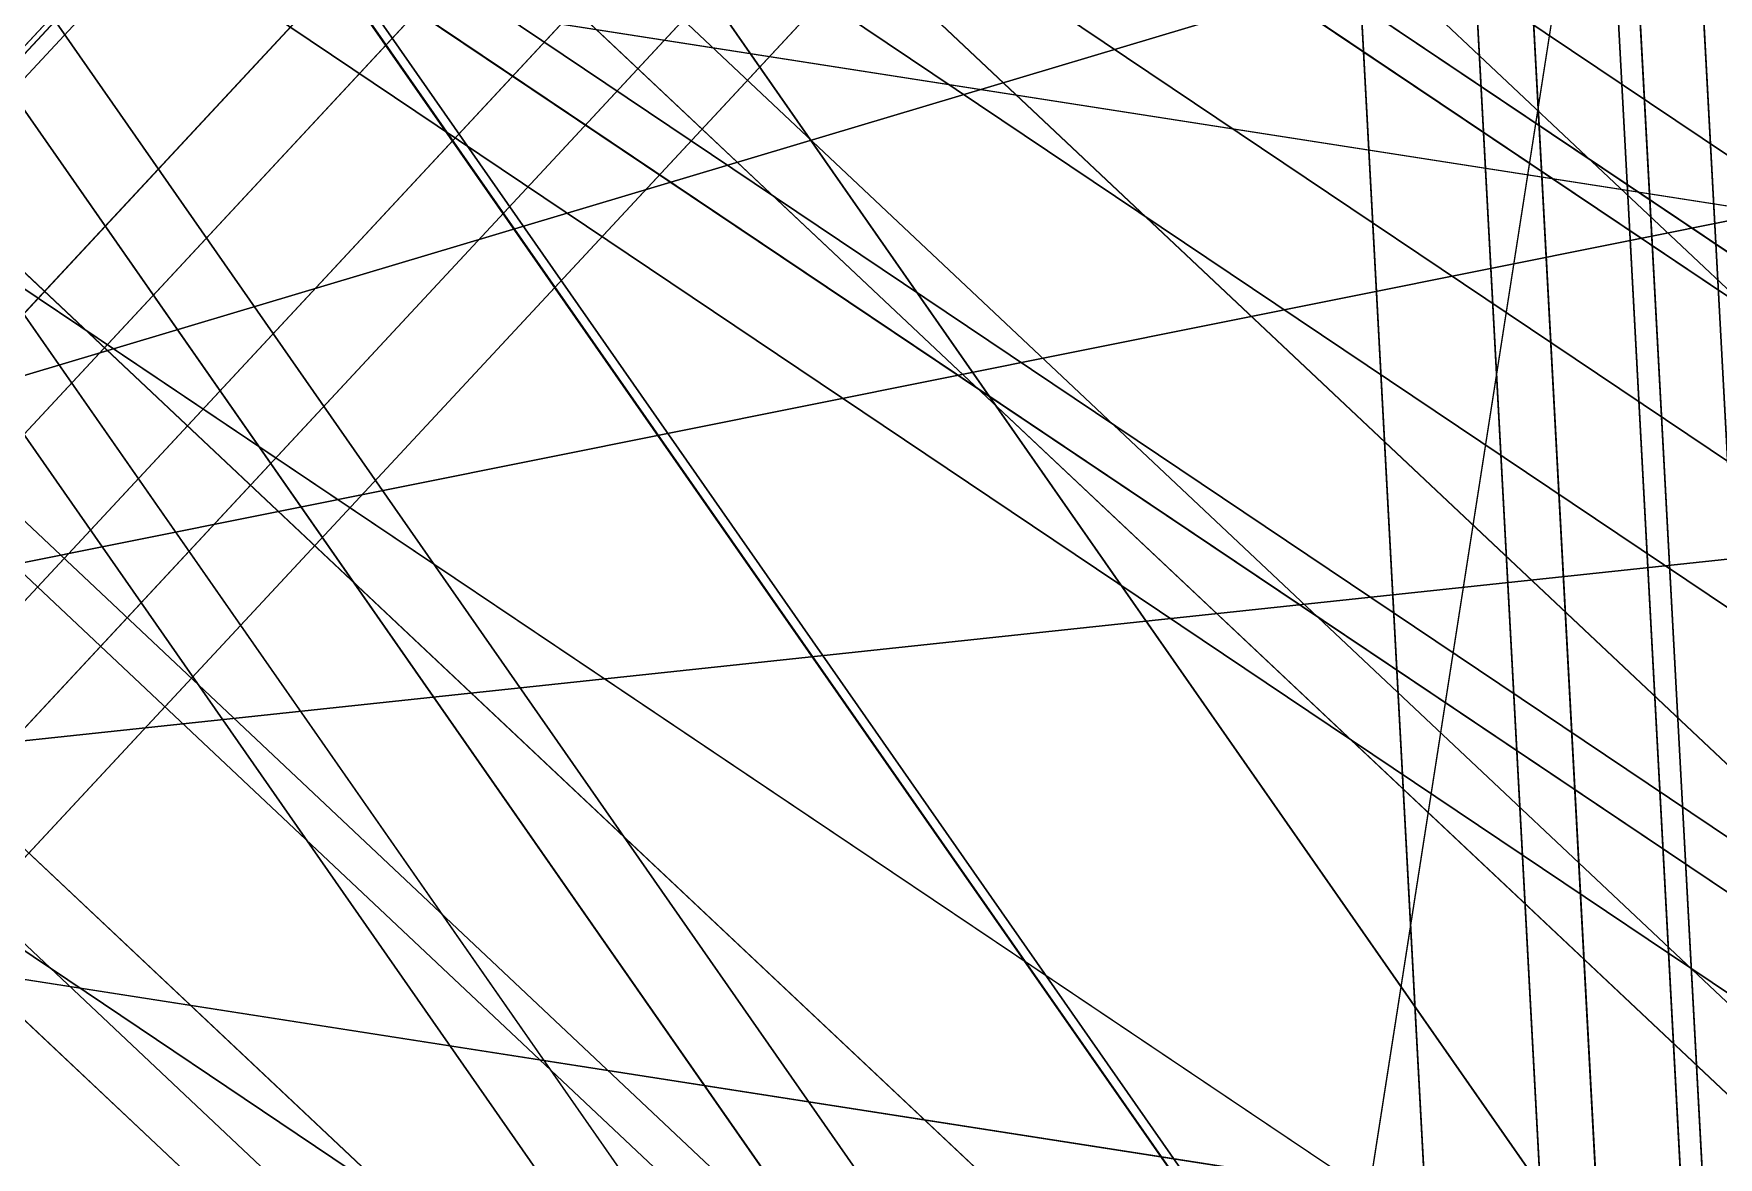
# Model space of a CAD drawing. Header units: metres. Extents: x 503497 to 504361, y 6966567 to 6966857.
# Drawn here: x 504163.48 to 504169.52, y 6966689.31 to 6966693.34 of the extents above; entities that cross this region are included whole.
import ezdxf

# ---------------------------------------------------------------- set-up
doc = ezdxf.new("R2010")
doc.units = ezdxf.units.M

msp = doc.modelspace()

# ---------------------------------------------------------------- linework, layer by layer
at = {"layer": 'SHADOW_APPROVED_20260111T072000'}
msp.add_lwpolyline([(504169.4593, 6966696.8594), (504167.3244, 6966683.1734), (504094.1506, 6966698.0774), (504096.2855, 6966711.7634), (504169.4593, 6966696.8594)], close=True, dxfattribs=at)
msp.add_lwpolyline([(504152.9477, 6966710.2148), (504167.8718, 6966707.8869), (504167.5638, 6966705.9126), (504170.7929, 6966705.4089), (504170.0047, 6966700.3561), (504169.7774, 6966699.9974), (504169.5259, 6966699.8139), (504168.8949, 6966699.7238), (504168.6104, 6966697.9001), (504168.9205, 6966697.8003), (504169.2405, 6966697.5447), (504169.4022, 6966697.2624), (504169.4593, 6966696.8594), (504167.3244, 6966683.1734), (504124.6436, 6966689.8311)], dxfattribs=at)
at = {"layer": 'SHADOW_APPROVED_20260114T072400'}
msp.add_lwpolyline([(504169.4593, 6966696.8594), (504167.3244, 6966683.1734), (504095.316, 6966696.8121), (504097.4509, 6966710.4981), (504169.4593, 6966696.8594)], close=True, dxfattribs=at)
msp.add_lwpolyline([(504152.9477, 6966710.2148), (504167.8718, 6966707.8869), (504167.5638, 6966705.9126), (504170.7929, 6966705.4089), (504170.0047, 6966700.3561), (504169.7774, 6966699.9974), (504169.5259, 6966699.8139), (504168.8949, 6966699.7238), (504168.6104, 6966697.9001), (504168.9205, 6966697.8003), (504169.2405, 6966697.5447), (504169.4022, 6966697.2624), (504169.4593, 6966696.8594), (504167.3244, 6966683.1734), (504124.6436, 6966689.8311)], dxfattribs=at)
at = {"layer": 'SHADOW_APPROVED_20260122T071500'}
msp.add_lwpolyline([(504169.4593, 6966696.8594), (504167.3244, 6966683.1734), (504084.7579, 6966697.9415), (504086.8928, 6966711.6275), (504169.4593, 6966696.8594)], close=True, dxfattribs=at)
msp.add_lwpolyline([(504152.9477, 6966710.2148), (504167.8718, 6966707.8869), (504167.5638, 6966705.9126), (504170.7929, 6966705.4089), (504170.0047, 6966700.3561), (504169.7774, 6966699.9974), (504169.5259, 6966699.8139), (504168.8949, 6966699.7238), (504168.6104, 6966697.9001), (504168.9205, 6966697.8003), (504169.2405, 6966697.5447), (504169.4022, 6966697.2624), (504169.4593, 6966696.8594), (504167.3244, 6966683.1734), (504124.6436, 6966689.8311)], dxfattribs=at)
at = {"layer": 'SHADOW_APPROVED_20260124T072500'}
msp.add_lwpolyline([(504152.9477, 6966710.2148), (504167.8718, 6966707.8869), (504167.5638, 6966705.9126), (504170.7929, 6966705.4089), (504170.0047, 6966700.3561), (504169.7774, 6966699.9974), (504169.5259, 6966699.8139), (504168.8949, 6966699.7238), (504168.6104, 6966697.9001), (504168.9205, 6966697.8003), (504169.2405, 6966697.5447), (504169.4022, 6966697.2624), (504169.4593, 6966696.8594), (504167.3244, 6966683.1734), (504124.6436, 6966689.8311)], dxfattribs=at)
msp.add_lwpolyline([(504169.4593, 6966696.8594), (504167.3244, 6966683.1734), (504091.0813, 6966694.8884), (504093.2162, 6966708.5744), (504169.4593, 6966696.8594)], close=True, dxfattribs=at)
at = {"layer": 'SHADOW_APPROVED_20260126T071100'}
msp.add_lwpolyline([(504169.4593, 6966696.8594), (504167.3244, 6966683.1734), (504078.8993, 6966698.2192), (504081.0342, 6966711.9052), (504169.4593, 6966696.8594)], close=True, dxfattribs=at)
msp.add_lwpolyline([(504152.9477, 6966710.2148), (504167.8718, 6966707.8869), (504167.5638, 6966705.9126), (504170.7929, 6966705.4089), (504170.0047, 6966700.3561), (504169.7774, 6966699.9974), (504169.5259, 6966699.8139), (504168.8949, 6966699.7238), (504168.6104, 6966697.9001), (504168.9205, 6966697.8003), (504169.2405, 6966697.5447), (504169.4022, 6966697.2624), (504169.4593, 6966696.8594), (504167.3244, 6966683.1734), (504124.6436, 6966689.8311)], dxfattribs=at)
at = {"layer": 'SHADOW_APPROVED_20260127T071900'}
msp.add_lwpolyline([(504152.9477, 6966710.2148), (504167.8718, 6966707.8869), (504167.5638, 6966705.9126), (504170.7929, 6966705.4089), (504170.0047, 6966700.3561), (504169.7774, 6966699.9974), (504169.5259, 6966699.8139), (504168.8949, 6966699.7238), (504168.6104, 6966697.9001), (504168.9205, 6966697.8003), (504169.2405, 6966697.5447), (504169.4022, 6966697.2624), (504169.4593, 6966696.8594), (504167.3244, 6966683.1734), (504124.6436, 6966689.8311)], dxfattribs=at)
msp.add_lwpolyline([(504169.4593, 6966696.8594), (504167.3244, 6966683.1734), (504084.9815, 6966695.666), (504087.1164, 6966709.352), (504169.4593, 6966696.8594)], close=True, dxfattribs=at)
at = {"layer": 'SHADOW_APPROVED_20260129T071100'}
msp.add_lwpolyline([(504169.4593, 6966696.8594), (504167.3244, 6966683.1734), (504076.8787, 6966697.3922), (504079.0136, 6966711.0782), (504169.4593, 6966696.8594)], close=True, dxfattribs=at)
msp.add_lwpolyline([(504152.9477, 6966710.2148), (504167.8718, 6966707.8869), (504167.5638, 6966705.9126), (504170.7929, 6966705.4089), (504170.0047, 6966700.3561), (504169.7774, 6966699.9974), (504169.5259, 6966699.8139), (504168.8949, 6966699.7238), (504168.6104, 6966697.9001), (504168.9205, 6966697.8003), (504169.2405, 6966697.5447), (504169.4022, 6966697.2624), (504169.4593, 6966696.8594), (504167.3244, 6966683.1734), (504124.6436, 6966689.8311)], dxfattribs=at)
at = {"layer": 'SHADOW_APPROVED_20260130T071100'}
msp.add_lwpolyline([(504169.4593, 6966696.8594), (504167.3244, 6966683.1734), (504076.1925, 6966697.0876), (504078.3274, 6966710.7736), (504169.4593, 6966696.8594)], close=True, dxfattribs=at)
msp.add_lwpolyline([(504152.9477, 6966710.2148), (504167.8718, 6966707.8869), (504167.5638, 6966705.9126), (504170.7929, 6966705.4089), (504170.0047, 6966700.3561), (504169.7774, 6966699.9974), (504169.5259, 6966699.8139), (504168.8949, 6966699.7238), (504168.6104, 6966697.9001), (504168.9205, 6966697.8003), (504169.2405, 6966697.5447), (504169.4022, 6966697.2624), (504169.4593, 6966696.8594), (504167.3244, 6966683.1734), (504124.6436, 6966689.8311)], dxfattribs=at)
at = {"layer": 'SHADOW_APPROVED_20260203T070000'}
msp.add_lwpolyline([(504169.4593, 6966696.8594), (504167.3244, 6966683.1734), (504061.3002, 6966699.4748), (504063.4351, 6966713.1608), (504169.4593, 6966696.8594)], close=True, dxfattribs=at)
msp.add_lwpolyline([(504152.9477, 6966710.2148), (504167.8718, 6966707.8869), (504167.5638, 6966705.9126), (504170.7929, 6966705.4089), (504170.0047, 6966700.3561), (504169.7774, 6966699.9974), (504169.5259, 6966699.8139), (504168.8949, 6966699.7238), (504168.6104, 6966697.9001), (504168.9205, 6966697.8003), (504169.2405, 6966697.5447), (504169.4022, 6966697.2624), (504169.4593, 6966696.8594), (504167.3244, 6966683.1734), (504124.6436, 6966689.8311)], dxfattribs=at)
at = {"layer": 'SHADOW_APPROVED_20260314T074000'}
msp.add_lwpolyline([(504152.9477, 6966710.2148), (504167.8718, 6966707.8869), (504167.5638, 6966705.9126), (504170.7929, 6966705.4089), (504170.0047, 6966700.3561), (504169.7774, 6966699.9974), (504169.5259, 6966699.8139), (504168.8949, 6966699.7238), (504168.6104, 6966697.9001), (504168.9205, 6966697.8003), (504169.2405, 6966697.5447), (504169.4022, 6966697.2624), (504169.4593, 6966696.8594), (504167.3244, 6966683.1734), (504124.6436, 6966689.8311)], dxfattribs=at)
msp.add_lwpolyline([(504169.4593, 6966696.8594), (504167.3244, 6966683.1734), (504079.5699, 6966667.717), (504081.7048, 6966681.403), (504169.4593, 6966696.8594)], close=True, dxfattribs=at)
at = {"layer": 'SHADOW_APPROVED_20260426T070000'}
msp.add_lwpolyline([(504152.9477, 6966710.2148), (504167.8718, 6966707.8869), (504167.5638, 6966705.9126), (504170.7929, 6966705.4089), (504170.0047, 6966700.3561), (504169.7774, 6966699.9974), (504169.5259, 6966699.8139), (504168.8949, 6966699.7238), (504168.6104, 6966697.9001), (504168.9205, 6966697.8003), (504169.2405, 6966697.5447), (504169.4022, 6966697.2624), (504169.4593, 6966696.8594), (504167.3244, 6966683.1734), (504124.6436, 6966689.8311)], dxfattribs=at)
msp.add_lwpolyline([(504169.4593, 6966696.8594), (504167.3244, 6966683.1734), (503950.1968, 6966601.1116), (503952.3317, 6966614.7976), (504169.4593, 6966696.8594)], close=True, dxfattribs=at)
at = {"layer": 'SHADOW_APPROVED_20260621T090000'}
msp.add_lwpolyline([(504152.9477, 6966710.2148), (504167.8718, 6966707.8869), (504167.5638, 6966705.9126), (504170.7929, 6966705.4089), (504170.0047, 6966700.3561), (504169.7774, 6966699.9974), (504169.5259, 6966699.8139), (504168.8949, 6966699.7238), (504168.6104, 6966697.9001), (504168.9205, 6966697.8003), (504169.2405, 6966697.5447), (504169.4022, 6966697.2624), (504169.4593, 6966696.8594), (504167.3244, 6966683.1734), (504124.6436, 6966689.8311)], dxfattribs=at)
for points in [[(504170.7929, 6966705.4089), (504170.0047, 6966700.3561), (504111.4884, 6966637.4245), (504112.2766, 6966642.4773), (504170.7929, 6966705.4089)], [(504170.0047, 6966700.3561), (504169.7774, 6966699.9974), (504111.2611, 6966637.0658), (504111.4884, 6966637.4245), (504170.0047, 6966700.3561)], [(504169.7774, 6966699.9974), (504169.5259, 6966699.8139), (504111.0096, 6966636.8823), (504111.2611, 6966637.0658), (504169.7774, 6966699.9974)], [(504169.5259, 6966699.8139), (504168.8949, 6966699.7238), (504110.3786, 6966636.7922), (504111.0096, 6966636.8823), (504169.5259, 6966699.8139)], [(504168.8949, 6966699.7238), (504168.6104, 6966697.9001), (504110.0941, 6966634.9685), (504110.3786, 6966636.7922), (504168.8949, 6966699.7238)], [(504168.6104, 6966697.9001), (504168.9205, 6966697.8003), (504110.4042, 6966634.8687), (504110.0941, 6966634.9685), (504168.6104, 6966697.9001)], [(504168.9205, 6966697.8003), (504169.2405, 6966697.5447), (504110.7242, 6966634.6131), (504110.4042, 6966634.8687), (504168.9205, 6966697.8003)], [(504169.2405, 6966697.5447), (504169.4022, 6966697.2624), (504110.8859, 6966634.3308), (504110.7242, 6966634.6131), (504169.2405, 6966697.5447)], [(504169.4022, 6966697.2624), (504169.4593, 6966696.8594), (504110.943, 6966633.9278), (504110.8859, 6966634.3308), (504169.4022, 6966697.2624)], [(504169.4593, 6966696.8594), (504167.3244, 6966683.1734), (504108.8081, 6966620.2418), (504110.943, 6966633.9278), (504169.4593, 6966696.8594)]]:
    msp.add_lwpolyline(points, close=True, dxfattribs=at)
at = {"layer": 'SHADOW_APPROVED_20260621T120000'}
msp.add_lwpolyline([(504152.9477, 6966710.2148), (504167.8718, 6966707.8869), (504167.5638, 6966705.9126), (504170.7929, 6966705.4089), (504170.0047, 6966700.3561), (504169.7774, 6966699.9974), (504169.5259, 6966699.8139), (504168.8949, 6966699.7238), (504168.6104, 6966697.9001), (504168.9205, 6966697.8003), (504169.2405, 6966697.5447), (504169.4022, 6966697.2624), (504169.4593, 6966696.8594), (504167.3244, 6966683.1734), (504124.6436, 6966689.8311)], dxfattribs=at)
for points in [[(504152.9477, 6966710.2148), (504167.8718, 6966707.8869), (504170.4928, 6966659.2141), (504155.5687, 6966661.542), (504152.9477, 6966710.2148)], [(504167.8718, 6966707.8869), (504167.5638, 6966705.9126), (504170.1848, 6966657.2398), (504170.4928, 6966659.2141), (504167.8718, 6966707.8869)], [(504167.5638, 6966705.9126), (504170.7929, 6966705.4089), (504173.4139, 6966656.7361), (504170.1848, 6966657.2398), (504167.5638, 6966705.9126)], [(504169.5259, 6966699.8139), (504168.8949, 6966699.7238), (504171.5159, 6966651.051), (504172.1469, 6966651.1411), (504169.5259, 6966699.8139)], [(504168.8949, 6966699.7238), (504168.6104, 6966697.9001), (504171.2314, 6966649.2273), (504171.5159, 6966651.051), (504168.8949, 6966699.7238)], [(504168.6104, 6966697.9001), (504168.9205, 6966697.8003), (504171.5415, 6966649.1275), (504171.2314, 6966649.2273), (504168.6104, 6966697.9001)], [(504168.9205, 6966697.8003), (504169.2405, 6966697.5447), (504171.8615, 6966648.8719), (504171.5415, 6966649.1275), (504168.9205, 6966697.8003)], [(504169.2405, 6966697.5447), (504169.4022, 6966697.2624), (504172.0232, 6966648.5896), (504171.8615, 6966648.8719), (504169.2405, 6966697.5447)], [(504169.4593, 6966696.8594), (504167.3244, 6966683.1734), (504169.9454, 6966634.5006), (504172.0803, 6966648.1866), (504169.4593, 6966696.8594)]]:
    msp.add_lwpolyline(points, close=True, dxfattribs=at)
at = {"layer": 'SHADOW_APPROVED_20260621T140000'}
for points in [[(504129.6052, 6966740.8657), (504131.954, 6966755.9236), (504174.5011, 6966694.9007), (504172.1523, 6966679.8428), (504129.6052, 6966740.8657)], [(504127.901, 6966729.9403), (504129.6052, 6966740.8657), (504172.1523, 6966679.8428), (504170.4481, 6966668.9174), (504127.901, 6966729.9403)], [(504129.6052, 6966740.8657), (504129.6052, 6966740.8657), (504172.1523, 6966679.8428), (504172.1523, 6966679.8428), (504129.6052, 6966740.8657)], [(504138.446, 6966731.0718), (504138.0232, 6966728.3614), (504180.5703, 6966667.3385), (504180.9931, 6966670.0489), (504138.446, 6966731.0718)], [(504146.7781, 6966729.7721), (504138.446, 6966731.0718), (504180.9931, 6966670.0489), (504189.3252, 6966668.7492), (504146.7781, 6966729.7721)], [(504138.0232, 6966728.3614), (504127.901, 6966729.9403), (504170.4481, 6966668.9174), (504180.5703, 6966667.3385), (504138.0232, 6966728.3614)], [(504144.5661, 6966713.0647), (504153.1826, 6966711.7206), (504192.0923, 6966655.9146), (504183.4758, 6966657.2587), (504144.5661, 6966713.0647)], [(504153.1826, 6966711.7206), (504152.9477, 6966710.2148), (504191.8574, 6966654.4088), (504192.0923, 6966655.9146), (504153.1826, 6966711.7206)], [(504152.9477, 6966710.2148), (504167.8718, 6966707.8869), (504206.7815, 6966652.0809), (504191.8574, 6966654.4088), (504152.9477, 6966710.2148)], [(504143.738, 6966708.6351), (504154.0443, 6966707.0275), (504196.3947, 6966646.2866), (504186.0884, 6966647.8942), (504143.738, 6966708.6351)], [(504154.0443, 6966707.0275), (504153.1492, 6966701.2887), (504195.4996, 6966640.5478), (504196.3947, 6966646.2866), (504154.0443, 6966707.0275)], [(504153.1492, 6966701.2887), (504158.2689, 6966700.4901), (504200.6193, 6966639.7492), (504195.4996, 6966640.5478), (504153.1492, 6966701.2887)], [(504158.2689, 6966700.4901), (504156.6455, 6966690.0834), (504198.9959, 6966629.3425), (504200.6193, 6966639.7492), (504158.2689, 6966700.4901)], [(504169.4593, 6966696.8594), (504167.3244, 6966683.1734), (504206.2341, 6966627.3674), (504208.369, 6966641.0534), (504169.4593, 6966696.8594)]]:
    msp.add_lwpolyline(points, close=True, dxfattribs=at)
msp.add_lwpolyline([(504152.9477, 6966710.2148), (504167.8718, 6966707.8869), (504167.5638, 6966705.9126), (504170.7929, 6966705.4089), (504170.0047, 6966700.3561), (504169.7774, 6966699.9974), (504169.5259, 6966699.8139), (504168.8949, 6966699.7238), (504168.6104, 6966697.9001), (504168.9205, 6966697.8003), (504169.2405, 6966697.5447), (504169.4022, 6966697.2624), (504169.4593, 6966696.8594), (504167.3244, 6966683.1734), (504124.6436, 6966689.8311)], dxfattribs=at)
at = {"layer": 'SHADOW_APPROVED_20260621T150000'}
for points in [[(504127.901, 6966729.9403), (504129.6052, 6966740.8657), (504209.7357, 6966665.4124), (504208.0315, 6966654.487), (504127.901, 6966729.9403)], [(504138.0232, 6966728.3614), (504127.901, 6966729.9403), (504208.0315, 6966654.487), (504218.1537, 6966652.9081), (504138.0232, 6966728.3614)], [(504128.3574, 6966713.6393), (504140.8554, 6966711.6898), (504214.1355, 6966642.687), (504201.6375, 6966644.6365), (504128.3574, 6966713.6393)], [(504144.1851, 6966710.622), (504144.5661, 6966713.0647), (504217.8462, 6966644.0619), (504217.4652, 6966641.6192), (504144.1851, 6966710.622)], [(504144.5661, 6966713.0647), (504153.1826, 6966711.7206), (504226.4627, 6966642.7178), (504217.8462, 6966644.0619), (504144.5661, 6966713.0647)], [(504140.8554, 6966711.6898), (504140.7719, 6966711.1544), (504214.052, 6966642.1516), (504214.1355, 6966642.687), (504140.8554, 6966711.6898)], [(504140.8554, 6966711.6898), (504140.8554, 6966711.6898), (504214.1355, 6966642.687), (504214.1355, 6966642.687), (504140.8554, 6966711.6898)], [(504140.7719, 6966711.1544), (504144.1851, 6966710.622), (504217.4652, 6966641.6192), (504214.052, 6966642.1516), (504140.7719, 6966711.1544)], [(504139.8525, 6966710.4238), (504143.9181, 6966709.7896), (504223.6783, 6966634.685), (504219.6127, 6966635.3192), (504139.8525, 6966710.4238)], [(504143.9181, 6966709.7896), (504143.738, 6966708.6351), (504223.4982, 6966633.5305), (504223.6783, 6966634.685), (504143.9181, 6966709.7896)], [(504143.738, 6966708.6351), (504154.0443, 6966707.0275), (504233.8045, 6966631.9229), (504223.4982, 6966633.5305), (504143.738, 6966708.6351)], [(504154.0443, 6966707.0275), (504153.1492, 6966701.2887), (504232.9094, 6966626.1841), (504233.8045, 6966631.9229), (504154.0443, 6966707.0275)], [(504153.1492, 6966701.2887), (504158.2689, 6966700.4901), (504238.0291, 6966625.3855), (504232.9094, 6966626.1841), (504153.1492, 6966701.2887)], [(504158.2689, 6966700.4901), (504156.6455, 6966690.0834), (504236.4057, 6966614.9788), (504238.0291, 6966625.3855), (504158.2689, 6966700.4901)], [(504169.4593, 6966696.8594), (504167.3244, 6966683.1734), (504240.6045, 6966614.1706), (504242.7394, 6966627.8566), (504169.4593, 6966696.8594)]]:
    msp.add_lwpolyline(points, close=True, dxfattribs=at)
msp.add_lwpolyline([(504152.9477, 6966710.2148), (504167.8718, 6966707.8869), (504167.5638, 6966705.9126), (504170.7929, 6966705.4089), (504170.0047, 6966700.3561), (504169.7774, 6966699.9974), (504169.5259, 6966699.8139), (504168.8949, 6966699.7238), (504168.6104, 6966697.9001), (504168.9205, 6966697.8003), (504169.2405, 6966697.5447), (504169.4022, 6966697.2624), (504169.4593, 6966696.8594), (504167.3244, 6966683.1734), (504124.6436, 6966689.8311)], dxfattribs=at)
at = {"layer": 'SHADOW_APPROVED_20260621T160000'}
for points in [[(504127.8093, 6966710.1258), (504128.3574, 6966713.6393), (504296.6136, 6966600.5395), (504296.0655, 6966597.026), (504127.8093, 6966710.1258)], [(504128.3574, 6966713.6393), (504140.8554, 6966711.6898), (504309.1116, 6966598.59), (504296.6136, 6966600.5395), (504128.3574, 6966713.6393)], [(504140.8554, 6966711.6898), (504140.7719, 6966711.1544), (504309.0281, 6966598.0546), (504309.1116, 6966598.59), (504140.8554, 6966711.6898)], [(504140.8554, 6966711.6898), (504140.8554, 6966711.6898), (504309.1116, 6966598.59), (504309.1116, 6966598.59), (504140.8554, 6966711.6898)], [(504140.7719, 6966711.1544), (504144.1851, 6966710.622), (504312.4413, 6966597.5222), (504309.0281, 6966598.0546), (504140.7719, 6966711.1544)], [(504137.1539, 6966693.1239), (504139.8525, 6966710.4238), (504322.9873, 6966587.3228), (504320.2887, 6966570.0229), (504137.1539, 6966693.1239)], [(504139.8525, 6966710.4238), (504143.9181, 6966709.7896), (504327.0529, 6966586.6886), (504322.9873, 6966587.3228), (504139.8525, 6966710.4238)], [(504139.8525, 6966710.4238), (504139.8525, 6966710.4238), (504322.9873, 6966587.3228), (504322.9873, 6966587.3228), (504139.8525, 6966710.4238)], [(504143.9181, 6966709.7896), (504143.738, 6966708.6351), (504326.8728, 6966585.5341), (504327.0529, 6966586.6886), (504143.9181, 6966709.7896)], [(504143.738, 6966708.6351), (504154.0443, 6966707.0275), (504337.1791, 6966583.9265), (504326.8728, 6966585.5341), (504143.738, 6966708.6351)], [(504154.0443, 6966707.0275), (504153.1492, 6966701.2887), (504336.284, 6966578.1877), (504337.1791, 6966583.9265), (504154.0443, 6966707.0275)], [(504142.7149, 6966706.3611), (504141.9137, 6966701.2247), (504329.7247, 6966574.9804), (504330.5259, 6966580.1168), (504142.7149, 6966706.3611)], [(504145.7767, 6966705.8835), (504142.7149, 6966706.3611), (504330.5259, 6966580.1168), (504333.5877, 6966579.6392), (504145.7767, 6966705.8835)], [(504142.7149, 6966706.3611), (504142.7149, 6966706.3611), (504330.5259, 6966580.1168), (504330.5259, 6966580.1168), (504142.7149, 6966706.3611)], [(504144.9755, 6966700.7471), (504145.7767, 6966705.8835), (504333.5877, 6966579.6392), (504332.7865, 6966574.5028), (504144.9755, 6966700.7471)], [(504153.1492, 6966701.2887), (504158.2689, 6966700.4901), (504341.4037, 6966577.3891), (504336.284, 6966578.1877), (504153.1492, 6966701.2887)], [(504158.2689, 6966700.4901), (504156.6455, 6966690.0834), (504339.7803, 6966566.9824), (504341.4037, 6966577.3891), (504158.2689, 6966700.4901)], [(504169.4593, 6966696.8594), (504167.3244, 6966683.1734), (504335.5806, 6966570.0736), (504337.7155, 6966583.7596), (504169.4593, 6966696.8594)]]:
    msp.add_lwpolyline(points, close=True, dxfattribs=at)
msp.add_lwpolyline([(504152.9477, 6966710.2148), (504167.8718, 6966707.8869), (504167.5638, 6966705.9126), (504170.7929, 6966705.4089), (504170.0047, 6966700.3561), (504169.7774, 6966699.9974), (504169.5259, 6966699.8139), (504168.8949, 6966699.7238), (504168.6104, 6966697.9001), (504168.9205, 6966697.8003), (504169.2405, 6966697.5447), (504169.4022, 6966697.2624), (504169.4593, 6966696.8594), (504167.3244, 6966683.1734), (504124.6436, 6966689.8311)], dxfattribs=at)
at = {"layer": 'SHADOW_APPROVED_20261019T053000'}
msp.add_lwpolyline([(504169.4593, 6966696.8594), (504167.3244, 6966683.1734), (503590.5687, 6966775.3062), (503592.7036, 6966788.9922), (504169.4593, 6966696.8594)], close=True, dxfattribs=at)
msp.add_lwpolyline([(504152.9477, 6966710.2148), (504167.8718, 6966707.8869), (504167.5638, 6966705.9126), (504170.7929, 6966705.4089), (504170.0047, 6966700.3561), (504169.7774, 6966699.9974), (504169.5259, 6966699.8139), (504168.8949, 6966699.7238), (504168.6104, 6966697.9001), (504168.9205, 6966697.8003), (504169.2405, 6966697.5447), (504169.4022, 6966697.2624), (504169.4593, 6966696.8594), (504167.3244, 6966683.1734), (504124.6436, 6966689.8311)], dxfattribs=at)
at = {"layer": 'SHADOW_APPROVED_20261112T063500'}
msp.add_lwpolyline([(504169.4593, 6966696.8594), (504167.3244, 6966683.1734), (504069.0461, 6966699.1276), (504071.181, 6966712.8136), (504169.4593, 6966696.8594)], close=True, dxfattribs=at)
msp.add_lwpolyline([(504152.9477, 6966710.2148), (504167.8718, 6966707.8869), (504167.5638, 6966705.9126), (504170.7929, 6966705.4089), (504170.0047, 6966700.3561), (504169.7774, 6966699.9974), (504169.5259, 6966699.8139), (504168.8949, 6966699.7238), (504168.6104, 6966697.9001), (504168.9205, 6966697.8003), (504169.2405, 6966697.5447), (504169.4022, 6966697.2624), (504169.4593, 6966696.8594), (504167.3244, 6966683.1734), (504124.6436, 6966689.8311)], dxfattribs=at)
at = {"layer": 'SHADOW_APPROVED_20261113T063500'}
msp.add_lwpolyline([(504169.4593, 6966696.8594), (504167.3244, 6966683.1734), (504069.5143, 6966699.5431), (504071.6492, 6966713.2291), (504169.4593, 6966696.8594)], close=True, dxfattribs=at)
msp.add_lwpolyline([(504152.9477, 6966710.2148), (504167.8718, 6966707.8869), (504167.5638, 6966705.9126), (504170.7929, 6966705.4089), (504170.0047, 6966700.3561), (504169.7774, 6966699.9974), (504169.5259, 6966699.8139), (504168.8949, 6966699.7238), (504168.6104, 6966697.9001), (504168.9205, 6966697.8003), (504169.2405, 6966697.5447), (504169.4022, 6966697.2624), (504169.4593, 6966696.8594), (504167.3244, 6966683.1734), (504124.6436, 6966689.8311)], dxfattribs=at)
at = {"layer": 'SHADOW_APPROVED_20261122T065200'}
msp.add_lwpolyline([(504169.4593, 6966696.8594), (504167.3244, 6966683.1734), (504087.1603, 6966697.6242), (504089.2952, 6966711.3102), (504169.4593, 6966696.8594)], close=True, dxfattribs=at)
msp.add_lwpolyline([(504152.9477, 6966710.2148), (504167.8718, 6966707.8869), (504167.5638, 6966705.9126), (504170.7929, 6966705.4089), (504170.0047, 6966700.3561), (504169.7774, 6966699.9974), (504169.5259, 6966699.8139), (504168.8949, 6966699.7238), (504168.6104, 6966697.9001), (504168.9205, 6966697.8003), (504169.2405, 6966697.5447), (504169.4022, 6966697.2624), (504169.4593, 6966696.8594), (504167.3244, 6966683.1734), (504124.6436, 6966689.8311)], dxfattribs=at)
at = {"layer": 'SHADOW_APPROVED_20261123T070300'}
msp.add_lwpolyline([(504152.9477, 6966710.2148), (504167.8718, 6966707.8869), (504167.5638, 6966705.9126), (504170.7929, 6966705.4089), (504170.0047, 6966700.3561), (504169.7774, 6966699.9974), (504169.5259, 6966699.8139), (504168.8949, 6966699.7238), (504168.6104, 6966697.9001), (504168.9205, 6966697.8003), (504169.2405, 6966697.5447), (504169.4022, 6966697.2624), (504169.4593, 6966696.8594), (504167.3244, 6966683.1734), (504124.6436, 6966689.8311)], dxfattribs=at)
msp.add_lwpolyline([(504169.4593, 6966696.8594), (504167.3244, 6966683.1734), (504094.9275, 6966695.1799), (504097.0624, 6966708.8659), (504169.4593, 6966696.8594)], close=True, dxfattribs=at)
at = {"layer": 'SHADOW_APPROVED_20261221T090000'}
msp.add_lwpolyline([(504152.9477, 6966710.2148), (504167.8718, 6966707.8869), (504167.5638, 6966705.9126), (504170.7929, 6966705.4089), (504170.0047, 6966700.3561), (504169.7774, 6966699.9974), (504169.5259, 6966699.8139), (504168.8949, 6966699.7238), (504168.6104, 6966697.9001), (504168.9205, 6966697.8003), (504169.2405, 6966697.5447), (504169.4022, 6966697.2624), (504169.4593, 6966696.8594), (504167.3244, 6966683.1734), (504124.6436, 6966689.8311)], dxfattribs=at)
msp.add_lwpolyline([(504169.4593, 6966696.8594), (504167.3244, 6966683.1734), (504137.0697, 6966684.9728), (504139.2046, 6966698.6588), (504169.4593, 6966696.8594)], close=True, dxfattribs=at)
at = {"layer": 'SHADOW_APPROVED_20261221T120000'}
msp.add_lwpolyline([(504152.9477, 6966710.2148), (504167.8718, 6966707.8869), (504167.5638, 6966705.9126), (504170.7929, 6966705.4089), (504170.0047, 6966700.3561), (504169.7774, 6966699.9974), (504169.5259, 6966699.8139), (504168.8949, 6966699.7238), (504168.6104, 6966697.9001), (504168.9205, 6966697.8003), (504169.2405, 6966697.5447), (504169.4022, 6966697.2624), (504169.4593, 6966696.8594), (504167.3244, 6966683.1734), (504124.6436, 6966689.8311)], dxfattribs=at)
msp.add_lwpolyline([(504169.4593, 6966696.8594), (504167.3244, 6966683.1734), (504169.5969, 6966680.4426), (504171.7318, 6966694.1286), (504169.4593, 6966696.8594)], close=True, dxfattribs=at)
at = {"layer": 'SHADOW_APPROVED_20261221T150000'}
for points in [[(504205.0183, 6966687.1937), (504162.3375, 6966693.8514), (504163.3162, 6966700.1255), (504160.4552, 6966700.5718), (504161.0894, 6966704.6374), (504161.3674, 6966705.211), (504161.878, 6966705.6284), (504162.3804, 6966705.7728), (504164.1618, 6966705.5464), (504164.3288, 6966706.6171), (504163.5503, 6966706.79), (504163.1157, 6966707.0806), (504162.7564, 6966707.6336), (504162.6622, 6966708.1282), (504163.6293, 6966714.4384), (504165.5032, 6966714.1461), (504166.0513, 6966717.6596), (504178.5493, 6966715.7101), (504178.5493, 6966715.7101), (504178.4658, 6966715.1747), (504181.879, 6966714.6423)], [(504152.9477, 6966710.2148), (504167.8718, 6966707.8869), (504167.5638, 6966705.9126), (504170.7929, 6966705.4089), (504170.0047, 6966700.3561), (504169.7774, 6966699.9974), (504169.5259, 6966699.8139), (504168.8949, 6966699.7238), (504168.6104, 6966697.9001), (504168.9205, 6966697.8003), (504169.2405, 6966697.5447), (504169.4022, 6966697.2624), (504169.4593, 6966696.8594), (504167.3244, 6966683.1734), (504124.6436, 6966689.8311)]]:
    msp.add_lwpolyline(points, dxfattribs=at)
for points in [[(504158.2689, 6966700.4901), (504156.6455, 6966690.0834), (504197.6726, 6966694.4592), (504199.296, 6966704.8659), (504158.2689, 6966700.4901)], [(504169.4593, 6966696.8594), (504167.3244, 6966683.1734), (504205.0183, 6966687.1937), (504207.1532, 6966700.8797), (504169.4593, 6966696.8594)], [(504156.6455, 6966690.0834), (504137.1539, 6966693.1239), (504178.181, 6966697.4997), (504197.6726, 6966694.4592), (504156.6455, 6966690.0834)], [(504167.3244, 6966683.1734), (504124.6436, 6966689.8311), (504162.3375, 6966693.8514), (504205.0183, 6966687.1937), (504167.3244, 6966683.1734)]]:
    msp.add_lwpolyline(points, close=True, dxfattribs=at)
at = {"layer": 'SHADOW_APPROVED_20261221T160000'}
for points in [[(504158.2689, 6966700.4901), (504156.6455, 6966690.0834), (504221.4742, 6966703.0921), (504223.0976, 6966713.4988), (504158.2689, 6966700.4901)], [(504169.4593, 6966696.8594), (504167.3244, 6966683.1734), (504226.8862, 6966695.1252), (504229.0211, 6966708.8112), (504169.4593, 6966696.8594)], [(504156.6455, 6966690.0834), (504137.1539, 6966693.1239), (504201.9826, 6966706.1326), (504221.4742, 6966703.0921), (504156.6455, 6966690.0834)]]:
    msp.add_lwpolyline(points, close=True, dxfattribs=at)
msp.add_lwpolyline([(504152.9477, 6966710.2148), (504167.8718, 6966707.8869), (504167.5638, 6966705.9126), (504170.7929, 6966705.4089), (504170.0047, 6966700.3561), (504169.7774, 6966699.9974), (504169.5259, 6966699.8139), (504168.8949, 6966699.7238), (504168.6104, 6966697.9001), (504168.9205, 6966697.8003), (504169.2405, 6966697.5447), (504169.4022, 6966697.2624), (504169.4593, 6966696.8594), (504167.3244, 6966683.1734), (504124.6436, 6966689.8311)], dxfattribs=at)
at = {"layer": 'SHADOW_APPROVED_20261221T170000'}
for points in [[(504158.2689, 6966700.4901), (504156.6455, 6966690.0834), (504268.9712, 6966723.7023), (504270.5946, 6966734.109), (504158.2689, 6966700.4901)], [(504169.4593, 6966696.8594), (504167.3244, 6966683.1734), (504270.5243, 6966714.061), (504272.6592, 6966727.747), (504169.4593, 6966696.8594)], [(504156.6455, 6966690.0834), (504137.1539, 6966693.1239), (504249.4796, 6966726.7428), (504268.9712, 6966723.7023), (504156.6455, 6966690.0834)]]:
    msp.add_lwpolyline(points, close=True, dxfattribs=at)
msp.add_lwpolyline([(504152.9477, 6966710.2148), (504167.8718, 6966707.8869), (504167.5638, 6966705.9126), (504170.7929, 6966705.4089), (504170.0047, 6966700.3561), (504169.7774, 6966699.9974), (504169.5259, 6966699.8139), (504168.8949, 6966699.7238), (504168.6104, 6966697.9001), (504168.9205, 6966697.8003), (504169.2405, 6966697.5447), (504169.4022, 6966697.2624), (504169.4593, 6966696.8594), (504167.3244, 6966683.1734), (504124.6436, 6966689.8311)], dxfattribs=at)
at = {"layer": 'SHADOW_COMPARATOR_RL48_20260111T072000'}
msp.add_lwpolyline([(504152.9477, 6966710.2148), (504167.8718, 6966707.8869), (504167.5638, 6966705.9126), (504170.7929, 6966705.4089), (504170.0047, 6966700.3561), (504169.7774, 6966699.9974), (504169.5259, 6966699.8139), (504168.8949, 6966699.7238), (504168.6104, 6966697.9001), (504168.9205, 6966697.8003), (504169.2405, 6966697.5447), (504169.4022, 6966697.2624), (504169.4593, 6966696.8594), (504167.3244, 6966683.1734), (504124.6436, 6966689.8311)], dxfattribs=at)
msp.add_lwpolyline([(504169.4593, 6966696.8594), (504167.3244, 6966683.1734), (504121.6971, 6966692.4668), (504123.832, 6966706.1528), (504169.4593, 6966696.8594)], close=True, dxfattribs=at)
at = {"layer": 'SHADOW_COMPARATOR_RL48_20260114T072400'}
msp.add_lwpolyline([(504152.9477, 6966710.2148), (504167.8718, 6966707.8869), (504167.5638, 6966705.9126), (504170.7929, 6966705.4089), (504170.0047, 6966700.3561), (504169.7774, 6966699.9974), (504169.5259, 6966699.8139), (504168.8949, 6966699.7238), (504168.6104, 6966697.9001), (504168.9205, 6966697.8003), (504169.2405, 6966697.5447), (504169.4022, 6966697.2624), (504169.4593, 6966696.8594), (504167.3244, 6966683.1734), (504124.6436, 6966689.8311)], dxfattribs=at)
msp.add_lwpolyline([(504169.4593, 6966696.8594), (504167.3244, 6966683.1734), (504122.4238, 6966691.6778), (504124.5587, 6966705.3638), (504169.4593, 6966696.8594)], close=True, dxfattribs=at)
at = {"layer": 'SHADOW_COMPARATOR_RL48_20260122T071500'}
msp.add_lwpolyline([(504152.9477, 6966710.2148), (504167.8718, 6966707.8869), (504167.5638, 6966705.9126), (504170.7929, 6966705.4089), (504170.0047, 6966700.3561), (504169.7774, 6966699.9974), (504169.5259, 6966699.8139), (504168.8949, 6966699.7238), (504168.6104, 6966697.9001), (504168.9205, 6966697.8003), (504169.2405, 6966697.5447), (504169.4022, 6966697.2624), (504169.4593, 6966696.8594), (504167.3244, 6966683.1734), (504124.6436, 6966689.8311)], dxfattribs=at)
msp.add_lwpolyline([(504169.4593, 6966696.8594), (504167.3244, 6966683.1734), (504115.8403, 6966692.382), (504117.9752, 6966706.068), (504169.4593, 6966696.8594)], close=True, dxfattribs=at)
at = {"layer": 'SHADOW_COMPARATOR_RL48_20260124T072500'}
msp.add_lwpolyline([(504152.9477, 6966710.2148), (504167.8718, 6966707.8869), (504167.5638, 6966705.9126), (504170.7929, 6966705.4089), (504170.0047, 6966700.3561), (504169.7774, 6966699.9974), (504169.5259, 6966699.8139), (504168.8949, 6966699.7238), (504168.6104, 6966697.9001), (504168.9205, 6966697.8003), (504169.2405, 6966697.5447), (504169.4022, 6966697.2624), (504169.4593, 6966696.8594), (504167.3244, 6966683.1734), (504124.6436, 6966689.8311)], dxfattribs=at)
msp.add_lwpolyline([(504169.4593, 6966696.8594), (504167.3244, 6966683.1734), (504119.7832, 6966690.4783), (504121.9181, 6966704.1643), (504169.4593, 6966696.8594)], close=True, dxfattribs=at)
at = {"layer": 'SHADOW_COMPARATOR_RL48_20260126T071100'}
msp.add_lwpolyline([(504152.9477, 6966710.2148), (504167.8718, 6966707.8869), (504167.5638, 6966705.9126), (504170.7929, 6966705.4089), (504170.0047, 6966700.3561), (504169.7774, 6966699.9974), (504169.5259, 6966699.8139), (504168.8949, 6966699.7238), (504168.6104, 6966697.9001), (504168.9205, 6966697.8003), (504169.2405, 6966697.5447), (504169.4022, 6966697.2624), (504169.4593, 6966696.8594), (504167.3244, 6966683.1734), (504124.6436, 6966689.8311)], dxfattribs=at)
msp.add_lwpolyline([(504169.4593, 6966696.8594), (504167.3244, 6966683.1734), (504112.1872, 6966692.5552), (504114.3221, 6966706.2412), (504169.4593, 6966696.8594)], close=True, dxfattribs=at)
at = {"layer": 'SHADOW_COMPARATOR_RL48_20260127T071900'}
msp.add_lwpolyline([(504152.9477, 6966710.2148), (504167.8718, 6966707.8869), (504167.5638, 6966705.9126), (504170.7929, 6966705.4089), (504170.0047, 6966700.3561), (504169.7774, 6966699.9974), (504169.5259, 6966699.8139), (504168.8949, 6966699.7238), (504168.6104, 6966697.9001), (504168.9205, 6966697.8003), (504169.2405, 6966697.5447), (504169.4022, 6966697.2624), (504169.4593, 6966696.8594), (504167.3244, 6966683.1734), (504124.6436, 6966689.8311)], dxfattribs=at)
msp.add_lwpolyline([(504169.4593, 6966696.8594), (504167.3244, 6966683.1734), (504115.9797, 6966690.9631), (504118.1146, 6966704.6491), (504169.4593, 6966696.8594)], close=True, dxfattribs=at)
at = {"layer": 'SHADOW_COMPARATOR_RL48_20260129T071100'}
msp.add_lwpolyline([(504152.9477, 6966710.2148), (504167.8718, 6966707.8869), (504167.5638, 6966705.9126), (504170.7929, 6966705.4089), (504170.0047, 6966700.3561), (504169.7774, 6966699.9974), (504169.5259, 6966699.8139), (504168.8949, 6966699.7238), (504168.6104, 6966697.9001), (504168.9205, 6966697.8003), (504169.2405, 6966697.5447), (504169.4022, 6966697.2624), (504169.4593, 6966696.8594), (504167.3244, 6966683.1734), (504124.6436, 6966689.8311)], dxfattribs=at)
msp.add_lwpolyline([(504169.4593, 6966696.8594), (504167.3244, 6966683.1734), (504110.9272, 6966692.0395), (504113.0621, 6966705.7255), (504169.4593, 6966696.8594)], close=True, dxfattribs=at)
at = {"layer": 'SHADOW_COMPARATOR_RL48_20260130T071100'}
msp.add_lwpolyline([(504152.9477, 6966710.2148), (504167.8718, 6966707.8869), (504167.5638, 6966705.9126), (504170.7929, 6966705.4089), (504170.0047, 6966700.3561), (504169.7774, 6966699.9974), (504169.5259, 6966699.8139), (504168.8949, 6966699.7238), (504168.6104, 6966697.9001), (504168.9205, 6966697.8003), (504169.2405, 6966697.5447), (504169.4022, 6966697.2624), (504169.4593, 6966696.8594), (504167.3244, 6966683.1734), (504124.6436, 6966689.8311)], dxfattribs=at)
msp.add_lwpolyline([(504169.4593, 6966696.8594), (504167.3244, 6966683.1734), (504110.4993, 6966691.8496), (504112.6342, 6966705.5356), (504169.4593, 6966696.8594)], close=True, dxfattribs=at)
at = {"layer": 'SHADOW_COMPARATOR_RL48_20260203T070000'}
msp.add_lwpolyline([(504152.9477, 6966710.2148), (504167.8718, 6966707.8869), (504167.5638, 6966705.9126), (504170.7929, 6966705.4089), (504170.0047, 6966700.3561), (504169.7774, 6966699.9974), (504169.5259, 6966699.8139), (504168.8949, 6966699.7238), (504168.6104, 6966697.9001), (504168.9205, 6966697.8003), (504169.2405, 6966697.5447), (504169.4022, 6966697.2624), (504169.4593, 6966696.8594), (504167.3244, 6966683.1734), (504124.6436, 6966689.8311)], dxfattribs=at)
msp.add_lwpolyline([(504169.4593, 6966696.8594), (504167.3244, 6966683.1734), (504101.2133, 6966693.3381), (504103.3482, 6966707.0241), (504169.4593, 6966696.8594)], close=True, dxfattribs=at)
at = {"layer": 'SHADOW_COMPARATOR_RL48_20260314T074000'}
msp.add_lwpolyline([(504152.9477, 6966710.2148), (504167.8718, 6966707.8869), (504167.5638, 6966705.9126), (504170.7929, 6966705.4089), (504170.0047, 6966700.3561), (504169.7774, 6966699.9974), (504169.5259, 6966699.8139), (504168.8949, 6966699.7238), (504168.6104, 6966697.9001), (504168.9205, 6966697.8003), (504169.2405, 6966697.5447), (504169.4022, 6966697.2624), (504169.4593, 6966696.8594), (504167.3244, 6966683.1734), (504124.6436, 6966689.8311)], dxfattribs=at)
msp.add_lwpolyline([(504169.4593, 6966696.8594), (504167.3244, 6966683.1734), (504112.6053, 6966673.5356), (504114.7402, 6966687.2216), (504169.4593, 6966696.8594)], close=True, dxfattribs=at)
at = {"layer": 'SHADOW_COMPARATOR_RL48_20260426T070000'}
msp.add_lwpolyline([(504152.9477, 6966710.2148), (504167.8718, 6966707.8869), (504167.5638, 6966705.9126), (504170.7929, 6966705.4089), (504170.0047, 6966700.3561), (504169.7774, 6966699.9974), (504169.5259, 6966699.8139), (504168.8949, 6966699.7238), (504168.6104, 6966697.9001), (504168.9205, 6966697.8003), (504169.2405, 6966697.5447), (504169.4022, 6966697.2624), (504169.4593, 6966696.8594), (504167.3244, 6966683.1734), (504124.6436, 6966689.8311)], dxfattribs=at)
msp.add_lwpolyline([(504169.4593, 6966696.8594), (504167.3244, 6966683.1734), (504031.9351, 6966632.004), (504034.07, 6966645.69), (504169.4593, 6966696.8594)], close=True, dxfattribs=at)
at = {"layer": 'SHADOW_COMPARATOR_RL48_20260621T090000'}
msp.add_lwpolyline([(504152.9477, 6966710.2148), (504167.8718, 6966707.8869), (504167.5638, 6966705.9126), (504170.7929, 6966705.4089), (504170.0047, 6966700.3561), (504169.7774, 6966699.9974), (504169.5259, 6966699.8139), (504168.8949, 6966699.7238), (504168.6104, 6966697.9001), (504168.9205, 6966697.8003), (504169.2405, 6966697.5447), (504169.4022, 6966697.2624), (504169.4593, 6966696.8594), (504167.3244, 6966683.1734), (504124.6436, 6966689.8311)], dxfattribs=at)
for points in [[(504170.7929, 6966705.4089), (504170.0047, 6966700.3561), (504133.517, 6966661.1153), (504134.3052, 6966666.1681), (504170.7929, 6966705.4089)], [(504170.0047, 6966700.3561), (504169.7774, 6966699.9974), (504133.2897, 6966660.7566), (504133.517, 6966661.1153), (504170.0047, 6966700.3561)], [(504169.7774, 6966699.9974), (504169.5259, 6966699.8139), (504133.0382, 6966660.5731), (504133.2897, 6966660.7566), (504169.7774, 6966699.9974)], [(504169.5259, 6966699.8139), (504168.8949, 6966699.7238), (504132.4072, 6966660.483), (504133.0382, 6966660.5731), (504169.5259, 6966699.8139)], [(504168.8949, 6966699.7238), (504168.6104, 6966697.9001), (504132.1227, 6966658.6593), (504132.4072, 6966660.483), (504168.8949, 6966699.7238)], [(504168.6104, 6966697.9001), (504168.9205, 6966697.8003), (504132.4328, 6966658.5595), (504132.1227, 6966658.6593), (504168.6104, 6966697.9001)], [(504168.9205, 6966697.8003), (504169.2405, 6966697.5447), (504132.7528, 6966658.3039), (504132.4328, 6966658.5595), (504168.9205, 6966697.8003)], [(504169.2405, 6966697.5447), (504169.4022, 6966697.2624), (504132.9145, 6966658.0216), (504132.7528, 6966658.3039), (504169.2405, 6966697.5447)], [(504169.4022, 6966697.2624), (504169.4593, 6966696.8594), (504132.9716, 6966657.6186), (504132.9145, 6966658.0216), (504169.4022, 6966697.2624)], [(504169.4593, 6966696.8594), (504167.3244, 6966683.1734), (504130.8367, 6966643.9326), (504132.9716, 6966657.6186), (504169.4593, 6966696.8594)]]:
    msp.add_lwpolyline(points, close=True, dxfattribs=at)
at = {"layer": 'SHADOW_COMPARATOR_RL48_20260621T120000'}
msp.add_lwpolyline([(504152.9477, 6966710.2148), (504167.8718, 6966707.8869), (504167.5638, 6966705.9126), (504170.7929, 6966705.4089), (504170.0047, 6966700.3561), (504169.7774, 6966699.9974), (504169.5259, 6966699.8139), (504168.8949, 6966699.7238), (504168.6104, 6966697.9001), (504168.9205, 6966697.8003), (504169.2405, 6966697.5447), (504169.4022, 6966697.2624), (504169.4593, 6966696.8594), (504167.3244, 6966683.1734), (504124.6436, 6966689.8311)], dxfattribs=at)
for points in [[(504152.9477, 6966710.2148), (504167.8718, 6966707.8869), (504169.5061, 6966677.5371), (504154.582, 6966679.865), (504152.9477, 6966710.2148)], [(504167.8718, 6966707.8869), (504167.5638, 6966705.9126), (504169.1981, 6966675.5628), (504169.5061, 6966677.5371), (504167.8718, 6966707.8869)], [(504167.5638, 6966705.9126), (504170.7929, 6966705.4089), (504172.4272, 6966675.0591), (504169.1981, 6966675.5628), (504167.5638, 6966705.9126)], [(504169.5259, 6966699.8139), (504168.8949, 6966699.7238), (504170.5292, 6966669.374), (504171.1602, 6966669.4641), (504169.5259, 6966699.8139)], [(504168.8949, 6966699.7238), (504168.6104, 6966697.9001), (504170.2447, 6966667.5503), (504170.5292, 6966669.374), (504168.8949, 6966699.7238)], [(504168.6104, 6966697.9001), (504168.9205, 6966697.8003), (504170.5548, 6966667.4505), (504170.2447, 6966667.5503), (504168.6104, 6966697.9001)], [(504168.9205, 6966697.8003), (504169.2405, 6966697.5447), (504170.8748, 6966667.1949), (504170.5548, 6966667.4505), (504168.9205, 6966697.8003)], [(504169.2405, 6966697.5447), (504169.4022, 6966697.2624), (504171.0365, 6966666.9126), (504170.8748, 6966667.1949), (504169.2405, 6966697.5447)], [(504169.4593, 6966696.8594), (504167.3244, 6966683.1734), (504168.9587, 6966652.8236), (504171.0936, 6966666.5096), (504169.4593, 6966696.8594)]]:
    msp.add_lwpolyline(points, close=True, dxfattribs=at)
at = {"layer": 'SHADOW_COMPARATOR_RL48_20260621T140000'}
for points in [[(504144.5661, 6966713.0647), (504153.1826, 6966711.7206), (504177.4446, 6966676.9229), (504168.8281, 6966678.267), (504144.5661, 6966713.0647)], [(504153.1826, 6966711.7206), (504152.9477, 6966710.2148), (504177.2097, 6966675.4171), (504177.4446, 6966676.9229), (504153.1826, 6966711.7206)], [(504152.9477, 6966710.2148), (504167.8718, 6966707.8869), (504192.1338, 6966673.0892), (504177.2097, 6966675.4171), (504152.9477, 6966710.2148)], [(504169.4593, 6966696.8594), (504167.3244, 6966683.1734), (504191.5864, 6966648.3757), (504193.7213, 6966662.0617), (504169.4593, 6966696.8594)]]:
    msp.add_lwpolyline(points, close=True, dxfattribs=at)
msp.add_lwpolyline([(504152.9477, 6966710.2148), (504167.8718, 6966707.8869), (504167.5638, 6966705.9126), (504170.7929, 6966705.4089), (504170.0047, 6966700.3561), (504169.7774, 6966699.9974), (504169.5259, 6966699.8139), (504168.8949, 6966699.7238), (504168.6104, 6966697.9001), (504168.9205, 6966697.8003), (504169.2405, 6966697.5447), (504169.4022, 6966697.2624), (504169.4593, 6966696.8594), (504167.3244, 6966683.1734), (504124.6436, 6966689.8311)], dxfattribs=at)
at = {"layer": 'SHADOW_COMPARATOR_RL48_20260621T150000'}
for points in [[(504127.901, 6966729.9403), (504129.6052, 6966740.8657), (504175.2988, 6966697.8392), (504173.5946, 6966686.9138), (504127.901, 6966729.9403)], [(504138.0232, 6966728.3614), (504127.901, 6966729.9403), (504173.5946, 6966686.9138), (504183.7168, 6966685.3349), (504138.0232, 6966728.3614)], [(504128.3574, 6966713.6393), (504140.8554, 6966711.6898), (504186.549, 6966668.6633), (504174.051, 6966670.6128), (504128.3574, 6966713.6393)], [(504144.1851, 6966710.622), (504144.5661, 6966713.0647), (504190.2597, 6966670.0382), (504189.8787, 6966667.5955), (504144.1851, 6966710.622)], [(504144.5661, 6966713.0647), (504153.1826, 6966711.7206), (504198.8762, 6966668.6941), (504190.2597, 6966670.0382), (504144.5661, 6966713.0647)], [(504140.8554, 6966711.6898), (504140.7719, 6966711.1544), (504186.4655, 6966668.1279), (504186.549, 6966668.6633), (504140.8554, 6966711.6898)], [(504140.8554, 6966711.6898), (504140.8554, 6966711.6898), (504186.549, 6966668.6633), (504186.549, 6966668.6633), (504140.8554, 6966711.6898)], [(504140.7719, 6966711.1544), (504144.1851, 6966710.622), (504189.8787, 6966667.5955), (504186.4655, 6966668.1279), (504140.7719, 6966711.1544)], [(504169.4593, 6966696.8594), (504167.3244, 6966683.1734), (504213.018, 6966640.1469), (504215.1529, 6966653.8329), (504169.4593, 6966696.8594)]]:
    msp.add_lwpolyline(points, close=True, dxfattribs=at)
msp.add_lwpolyline([(504152.9477, 6966710.2148), (504167.8718, 6966707.8869), (504167.5638, 6966705.9126), (504170.7929, 6966705.4089), (504170.0047, 6966700.3561), (504169.7774, 6966699.9974), (504169.5259, 6966699.8139), (504168.8949, 6966699.7238), (504168.6104, 6966697.9001), (504168.9205, 6966697.8003), (504169.2405, 6966697.5447), (504169.4022, 6966697.2624), (504169.4593, 6966696.8594), (504167.3244, 6966683.1734), (504124.6436, 6966689.8311)], dxfattribs=at)
at = {"layer": 'SHADOW_COMPARATOR_RL48_20260621T160000'}
for points in [[(504127.8093, 6966710.1258), (504128.3574, 6966713.6393), (504233.2731, 6966643.1163), (504232.725, 6966639.6028), (504127.8093, 6966710.1258)], [(504128.3574, 6966713.6393), (504140.8554, 6966711.6898), (504245.7711, 6966641.1668), (504233.2731, 6966643.1163), (504128.3574, 6966713.6393)], [(504140.8554, 6966711.6898), (504140.7719, 6966711.1544), (504245.6876, 6966640.6314), (504245.7711, 6966641.1668), (504140.8554, 6966711.6898)], [(504140.8554, 6966711.6898), (504140.8554, 6966711.6898), (504245.7711, 6966641.1668), (504245.7711, 6966641.1668), (504140.8554, 6966711.6898)], [(504140.7719, 6966711.1544), (504144.1851, 6966710.622), (504249.1008, 6966640.099), (504245.6876, 6966640.6314), (504140.7719, 6966711.1544)], [(504169.4593, 6966696.8594), (504167.3244, 6966683.1734), (504272.2401, 6966612.6504), (504274.375, 6966626.3364), (504169.4593, 6966696.8594)]]:
    msp.add_lwpolyline(points, close=True, dxfattribs=at)
msp.add_lwpolyline([(504152.9477, 6966710.2148), (504167.8718, 6966707.8869), (504167.5638, 6966705.9126), (504170.7929, 6966705.4089), (504170.0047, 6966700.3561), (504169.7774, 6966699.9974), (504169.5259, 6966699.8139), (504168.8949, 6966699.7238), (504168.6104, 6966697.9001), (504168.9205, 6966697.8003), (504169.2405, 6966697.5447), (504169.4022, 6966697.2624), (504169.4593, 6966696.8594), (504167.3244, 6966683.1734), (504124.6436, 6966689.8311)], dxfattribs=at)
at = {"layer": 'SHADOW_COMPARATOR_RL48_20261019T053000'}
msp.add_lwpolyline([(504169.4593, 6966696.8594), (504167.3244, 6966683.1734), (503807.69, 6966740.6225), (503809.8249, 6966754.3085), (504169.4593, 6966696.8594)], close=True, dxfattribs=at)
msp.add_lwpolyline([(504152.9477, 6966710.2148), (504167.8718, 6966707.8869), (504167.5638, 6966705.9126), (504170.7929, 6966705.4089), (504170.0047, 6966700.3561), (504169.7774, 6966699.9974), (504169.5259, 6966699.8139), (504168.8949, 6966699.7238), (504168.6104, 6966697.9001), (504168.9205, 6966697.8003), (504169.2405, 6966697.5447), (504169.4022, 6966697.2624), (504169.4593, 6966696.8594), (504167.3244, 6966683.1734), (504124.6436, 6966689.8311)], dxfattribs=at)
at = {"layer": 'SHADOW_COMPARATOR_RL48_20261112T063500'}
msp.add_lwpolyline([(504152.9477, 6966710.2148), (504167.8718, 6966707.8869), (504167.5638, 6966705.9126), (504170.7929, 6966705.4089), (504170.0047, 6966700.3561), (504169.7774, 6966699.9974), (504169.5259, 6966699.8139), (504168.8949, 6966699.7238), (504168.6104, 6966697.9001), (504168.9205, 6966697.8003), (504169.2405, 6966697.5447), (504169.4022, 6966697.2624), (504169.4593, 6966696.8594), (504167.3244, 6966683.1734), (504124.6436, 6966689.8311)], dxfattribs=at)
msp.add_lwpolyline([(504169.4593, 6966696.8594), (504167.3244, 6966683.1734), (504106.0432, 6966693.1216), (504108.1781, 6966706.8076), (504169.4593, 6966696.8594)], close=True, dxfattribs=at)
at = {"layer": 'SHADOW_COMPARATOR_RL48_20261113T063500'}
msp.add_lwpolyline([(504152.9477, 6966710.2148), (504167.8718, 6966707.8869), (504167.5638, 6966705.9126), (504170.7929, 6966705.4089), (504170.0047, 6966700.3561), (504169.7774, 6966699.9974), (504169.5259, 6966699.8139), (504168.8949, 6966699.7238), (504168.6104, 6966697.9001), (504168.9205, 6966697.8003), (504169.2405, 6966697.5447), (504169.4022, 6966697.2624), (504169.4593, 6966696.8594), (504167.3244, 6966683.1734), (504124.6436, 6966689.8311)], dxfattribs=at)
msp.add_lwpolyline([(504169.4593, 6966696.8594), (504167.3244, 6966683.1734), (504106.3352, 6966693.3807), (504108.4701, 6966707.0667), (504169.4593, 6966696.8594)], close=True, dxfattribs=at)
at = {"layer": 'SHADOW_COMPARATOR_RL48_20261122T065200'}
msp.add_lwpolyline([(504152.9477, 6966710.2148), (504167.8718, 6966707.8869), (504167.5638, 6966705.9126), (504170.7929, 6966705.4089), (504170.0047, 6966700.3561), (504169.7774, 6966699.9974), (504169.5259, 6966699.8139), (504168.8949, 6966699.7238), (504168.6104, 6966697.9001), (504168.9205, 6966697.8003), (504169.2405, 6966697.5447), (504169.4022, 6966697.2624), (504169.4593, 6966696.8594), (504167.3244, 6966683.1734), (504124.6436, 6966689.8311)], dxfattribs=at)
msp.add_lwpolyline([(504169.4593, 6966696.8594), (504167.3244, 6966683.1734), (504117.3383, 6966692.1841), (504119.4732, 6966705.8701), (504169.4593, 6966696.8594)], close=True, dxfattribs=at)
at = {"layer": 'SHADOW_COMPARATOR_RL48_20261123T070300'}
msp.add_lwpolyline([(504152.9477, 6966710.2148), (504167.8718, 6966707.8869), (504167.5638, 6966705.9126), (504170.7929, 6966705.4089), (504170.0047, 6966700.3561), (504169.7774, 6966699.9974), (504169.5259, 6966699.8139), (504168.8949, 6966699.7238), (504168.6104, 6966697.9001), (504168.9205, 6966697.8003), (504169.2405, 6966697.5447), (504169.4022, 6966697.2624), (504169.4593, 6966696.8594), (504167.3244, 6966683.1734), (504124.6436, 6966689.8311)], dxfattribs=at)
msp.add_lwpolyline([(504169.4593, 6966696.8594), (504167.3244, 6966683.1734), (504122.1815, 6966690.66), (504124.3164, 6966704.346), (504169.4593, 6966696.8594)], close=True, dxfattribs=at)
at = {"layer": 'SHADOW_COMPARATOR_RL48_20261221T090000'}
msp.add_lwpolyline([(504152.9477, 6966710.2148), (504167.8718, 6966707.8869), (504167.5638, 6966705.9126), (504170.7929, 6966705.4089), (504170.0047, 6966700.3561), (504169.7774, 6966699.9974), (504169.5259, 6966699.8139), (504168.8949, 6966699.7238), (504168.6104, 6966697.9001), (504168.9205, 6966697.8003), (504169.2405, 6966697.5447), (504169.4022, 6966697.2624), (504169.4593, 6966696.8594), (504167.3244, 6966683.1734), (504124.6436, 6966689.8311)], dxfattribs=at)
msp.add_lwpolyline([(504169.4593, 6966696.8594), (504167.3244, 6966683.1734), (504148.4592, 6966684.2954), (504150.5941, 6966697.9814), (504169.4593, 6966696.8594)], close=True, dxfattribs=at)
at = {"layer": 'SHADOW_COMPARATOR_RL48_20261221T120000'}
msp.add_lwpolyline([(504152.9477, 6966710.2148), (504167.8718, 6966707.8869), (504167.5638, 6966705.9126), (504170.7929, 6966705.4089), (504170.0047, 6966700.3561), (504169.7774, 6966699.9974), (504169.5259, 6966699.8139), (504168.8949, 6966699.7238), (504168.6104, 6966697.9001), (504168.9205, 6966697.8003), (504169.2405, 6966697.5447), (504169.4022, 6966697.2624), (504169.4593, 6966696.8594), (504167.3244, 6966683.1734), (504124.6436, 6966689.8311)], dxfattribs=at)
msp.add_lwpolyline([(504169.4593, 6966696.8594), (504167.3244, 6966683.1734), (504168.7414, 6966681.4706), (504170.8763, 6966695.1566), (504169.4593, 6966696.8594)], close=True, dxfattribs=at)
at = {"layer": 'SHADOW_COMPARATOR_RL48_20261221T150000'}
for points in [[(504152.9477, 6966710.2148), (504167.8718, 6966707.8869), (504167.5638, 6966705.9126), (504170.7929, 6966705.4089), (504170.0047, 6966700.3561), (504169.7774, 6966699.9974), (504169.5259, 6966699.8139), (504168.8949, 6966699.7238), (504168.6104, 6966697.9001), (504168.9205, 6966697.8003), (504169.2405, 6966697.5447), (504169.4022, 6966697.2624), (504169.4593, 6966696.8594), (504167.3244, 6966683.1734), (504124.6436, 6966689.8311)], [(504190.8283, 6966685.6803), (504148.1475, 6966692.338)]]:
    msp.add_lwpolyline(points, dxfattribs=at)
for points in [[(504169.4593, 6966696.8594), (504167.3244, 6966683.1734), (504190.8283, 6966685.6803), (504192.9632, 6966699.3663), (504169.4593, 6966696.8594)], [(504167.3244, 6966683.1734), (504124.6436, 6966689.8311), (504148.1475, 6966692.338), (504190.8283, 6966685.6803), (504167.3244, 6966683.1734)]]:
    msp.add_lwpolyline(points, close=True, dxfattribs=at)
at = {"layer": 'SHADOW_COMPARATOR_RL48_20261221T160000'}
msp.add_lwpolyline([(504152.9477, 6966710.2148), (504167.8718, 6966707.8869), (504167.5638, 6966705.9126), (504170.7929, 6966705.4089), (504170.0047, 6966700.3561), (504169.7774, 6966699.9974), (504169.5259, 6966699.8139), (504168.8949, 6966699.7238), (504168.6104, 6966697.9001), (504168.9205, 6966697.8003), (504169.2405, 6966697.5447), (504169.4022, 6966697.2624), (504169.4593, 6966696.8594), (504167.3244, 6966683.1734), (504124.6436, 6966689.8311)], dxfattribs=at)
msp.add_lwpolyline([(504169.4593, 6966696.8594), (504167.3244, 6966683.1734), (504204.464, 6966690.6259), (504206.5989, 6966704.3119), (504169.4593, 6966696.8594)], close=True, dxfattribs=at)
at = {"layer": 'SHADOW_COMPARATOR_RL48_20261221T170000'}
msp.add_lwpolyline([(504169.4593, 6966696.8594), (504167.3244, 6966683.1734), (504231.6744, 6966702.4333), (504233.8093, 6966716.1193), (504169.4593, 6966696.8594)], close=True, dxfattribs=at)
msp.add_lwpolyline([(504152.9477, 6966710.2148), (504167.8718, 6966707.8869), (504167.5638, 6966705.9126), (504170.7929, 6966705.4089), (504170.0047, 6966700.3561), (504169.7774, 6966699.9974), (504169.5259, 6966699.8139), (504168.8949, 6966699.7238), (504168.6104, 6966697.9001), (504168.9205, 6966697.8003), (504169.2405, 6966697.5447), (504169.4022, 6966697.2624), (504169.4593, 6966696.8594), (504167.3244, 6966683.1734), (504124.6436, 6966689.8311)], dxfattribs=at)

doc.saveas('drawing.dxf')
